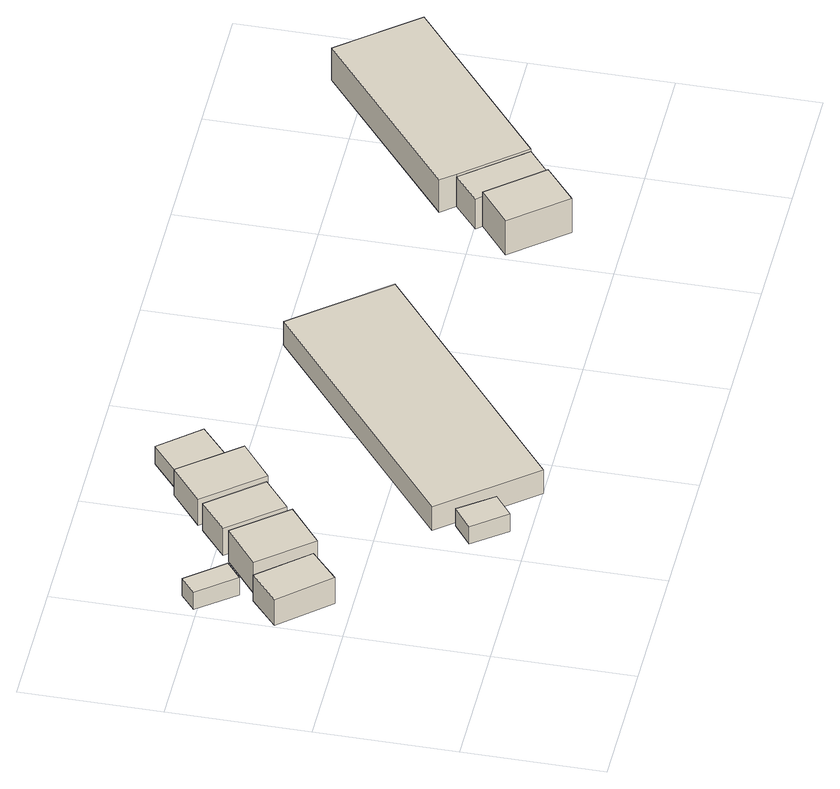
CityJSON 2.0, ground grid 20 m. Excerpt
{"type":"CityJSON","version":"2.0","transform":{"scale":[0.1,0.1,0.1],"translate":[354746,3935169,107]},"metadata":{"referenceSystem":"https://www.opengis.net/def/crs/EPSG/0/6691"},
"CityObjects":{
"building1":{"type":"Building","attributes":{"usage":"411","measuredHeight":4.8,"storeysAboveGround":2,"BuildingIDAttribute.prefecture":"14","BuildingIDAttribute.city":"14153","BuildingDetailAttribute.totalFloorArea":89.41,"BuildingDetailAttribute.buildingFootprintArea":44.7,"BuildingDetailAttribute.buildingStructureType":"601","BuildingDetailAttribute.buildingStructureOrgType":"1","BuildingDetailAttribute.orgUsage":"10","BuildingDetailAttribute.surveyYear":2015},"geometry":[{"type":"Solid","lod":"1","boundaries":[[[[0,1,2,3]],[[2,4,5,3]],[[1,6,4,2]],[[0,7,6,1]],[[3,5,7,0]],[[4,6,7,5]]]]}]},
"building2":{"type":"Building","attributes":{"BuildingIDAttribute.prefecture":"14","BuildingIDAttribute.city":"14153","BuildingDetailAttribute.surveyYear":2015},"geometry":[{"type":"Solid","lod":"1","boundaries":[[[[8,9,10,11,12]],[[11,13,14,12]],[[10,15,13,11]],[[9,16,15,10]],[[8,17,16,9]],[[12,14,17,8]],[[13,15,16,17,14]]]]}]},
"building3":{"type":"Building","attributes":{"usage":"411","measuredHeight":6.7,"storeysAboveGround":2,"BuildingIDAttribute.prefecture":"14","BuildingIDAttribute.city":"14153","BuildingDetailAttribute.totalFloorArea":116.07,"BuildingDetailAttribute.buildingFootprintArea":58.04,"BuildingDetailAttribute.buildingStructureType":"601","BuildingDetailAttribute.buildingStructureOrgType":"1","BuildingDetailAttribute.orgUsage":"10","BuildingDetailAttribute.surveyYear":2015},"geometry":[{"type":"Solid","lod":"1","boundaries":[[[[18,19,20,21]],[[20,22,23,21]],[[19,24,22,20]],[[18,25,24,19]],[[21,23,25,18]],[[22,24,25,23]]]]}]},
"building4":{"type":"Building","attributes":{"BuildingIDAttribute.prefecture":"14","BuildingIDAttribute.city":"14153","BuildingDetailAttribute.surveyYear":2015},"geometry":[{"type":"Solid","lod":"1","boundaries":[[[[26,27,28,29]],[[28,30,31,29]],[[27,32,30,28]],[[26,33,32,27]],[[29,31,33,26]],[[30,32,33,31]]]]}]},
"building5":{"type":"Building","attributes":{"usage":"411","measuredHeight":5.3,"storeysAboveGround":2,"BuildingIDAttribute.prefecture":"14","BuildingIDAttribute.city":"14153","BuildingDetailAttribute.totalFloorArea":93.28,"BuildingDetailAttribute.buildingFootprintArea":46.64,"BuildingDetailAttribute.buildingStructureType":"601","BuildingDetailAttribute.buildingStructureOrgType":"1","BuildingDetailAttribute.orgUsage":"10","BuildingDetailAttribute.surveyYear":2015},"geometry":[{"type":"Solid","lod":"1","boundaries":[[[[34,35,36,37]],[[36,38,39,37]],[[35,40,38,36]],[[34,41,40,35]],[[37,39,41,34]],[[38,40,41,39]]]]}]},
"building6":{"type":"Building","attributes":{"usage":"411","measuredHeight":5.1,"storeysAboveGround":2,"BuildingIDAttribute.prefecture":"14","BuildingIDAttribute.city":"14153","BuildingDetailAttribute.totalFloorArea":121.6,"BuildingDetailAttribute.buildingFootprintArea":60.8,"BuildingDetailAttribute.buildingStructureType":"601","BuildingDetailAttribute.buildingStructureOrgType":"1","BuildingDetailAttribute.orgUsage":"10","BuildingDetailAttribute.surveyYear":2015},"geometry":[{"type":"Solid","lod":"1","boundaries":[[[[42,43,44,45]],[[44,46,47,45]],[[43,48,46,44]],[[42,49,48,43]],[[45,47,49,42]],[[46,48,49,47]]]]}]},
"building7":{"type":"Building","attributes":{"usage":"411","measuredHeight":3.7,"storeysAboveGround":2,"BuildingIDAttribute.prefecture":"14","BuildingIDAttribute.city":"14153","BuildingDetailAttribute.totalFloorArea":71.89,"BuildingDetailAttribute.buildingFootprintArea":35.95,"BuildingDetailAttribute.buildingStructureType":"601","BuildingDetailAttribute.buildingStructureOrgType":"1","BuildingDetailAttribute.orgUsage":"10","BuildingDetailAttribute.surveyYear":2015},"geometry":[{"type":"Solid","lod":"1","boundaries":[[[[50,51,52,53]],[[52,54,55,53]],[[51,56,54,52]],[[50,57,56,51]],[[53,55,57,50]],[[54,56,57,55]]]]}]},
"building8":{"type":"Building","attributes":{"usage":"402","measuredHeight":5.1,"storeysAboveGround":1,"BuildingIDAttribute.prefecture":"14","BuildingIDAttribute.city":"14153","BuildingDetailAttribute.totalFloorArea":710.84,"BuildingDetailAttribute.buildingFootprintArea":710.84,"BuildingDetailAttribute.buildingStructureType":"610","BuildingDetailAttribute.buildingStructureOrgType":"2","BuildingDetailAttribute.orgUsage":"101","BuildingDetailAttribute.surveyYear":2015},"geometry":[{"type":"Solid","lod":"1","boundaries":[[[[58,59,60,61]],[[60,62,63,61]],[[59,64,62,60]],[[58,65,64,59]],[[61,63,65,58]],[[62,64,65,63]]]]}]},
"building9":{"type":"Building","attributes":{"usage":"402","measuredHeight":11.5,"storeysAboveGround":1,"BuildingIDAttribute.prefecture":"14","BuildingIDAttribute.city":"14153","BuildingDetailAttribute.totalFloorArea":66.01,"BuildingDetailAttribute.buildingFootprintArea":66.01,"BuildingDetailAttribute.buildingStructureType":"610","BuildingDetailAttribute.buildingStructureOrgType":"2","BuildingDetailAttribute.orgUsage":"101","BuildingDetailAttribute.surveyYear":2015},"geometry":[{"type":"Solid","lod":"1","boundaries":[[[[66,67,68,69]],[[68,70,71,69]],[[67,72,70,68]],[[66,73,72,67]],[[69,71,73,66]],[[70,72,73,71]]]]}]},
"building10":{"type":"Building","attributes":{"usage":"402","measuredHeight":11.2,"storeysAboveGround":1,"BuildingIDAttribute.prefecture":"14","BuildingIDAttribute.city":"14153","BuildingDetailAttribute.totalFloorArea":58.52,"BuildingDetailAttribute.buildingFootprintArea":58.52,"BuildingDetailAttribute.buildingStructureType":"610","BuildingDetailAttribute.buildingStructureOrgType":"2","BuildingDetailAttribute.orgUsage":"101","BuildingDetailAttribute.surveyYear":2015},"geometry":[{"type":"Solid","lod":"1","boundaries":[[[[74,75,76,77,78,79]],[[78,80,81,79]],[[77,82,80,78]],[[76,83,82,77]],[[75,84,83,76]],[[74,85,84,75]],[[79,81,85,74]],[[80,82,83,84,85,81]]]]}]},
"building11":{"type":"Building","attributes":{"usage":"402","measuredHeight":10.1,"storeysAboveGround":1,"BuildingIDAttribute.prefecture":"14","BuildingIDAttribute.city":"14153","BuildingDetailAttribute.totalFloorArea":420.45,"BuildingDetailAttribute.buildingFootprintArea":420.45,"BuildingDetailAttribute.buildingStructureType":"610","BuildingDetailAttribute.buildingStructureOrgType":"2","BuildingDetailAttribute.orgUsage":"101","BuildingDetailAttribute.surveyYear":2015},"geometry":[{"type":"Solid","lod":"1","boundaries":[[[[86,87,79,78,88]],[[78,89,90,88]],[[79,91,89,78]],[[87,92,91,79]],[[86,93,92,87]],[[88,90,93,86]],[[89,91,92,93,90]]]]}]}
},
"vertices":[
[108,263,1],[65,225,1],[4,294,1],[48,332,1],[4,294,46],[48,332,46],[65,225,46],[108,263,46],
[37,426,3],[62,395,3],[80,373,3],[54,352,3],[12,405,3],[54,352,33],[12,405,33],[80,373,33],[62,395,33],[37,426,33],
[178,306,3],[121,260,3],[61,334,3],[118,380,3],[61,334,57],[118,380,57],[121,260,57],[178,306,57],
[287,52,3],[255,27,3],[218,75,3],[251,100,3],[218,75,33],[251,100,33],[255,27,33],[287,52,33],
[232,352,5],[187,315,5],[126,389,5],[171,426,5],[126,389,52],[171,426,52],[187,315,52],[232,352,52],
[300,396,5],[246,353,5],[180,434,5],[234,478,5],[180,434,50],[234,478,50],[246,353,50],[300,396,50],
[337,459,7],[293,421,7],[245,478,7],[289,515,7],[245,478,38],[289,515,38],[293,421,38],[337,459,38],
[567,399,3],[672,270,3],[340,0,3],[235,129,3],[340,0,44],[235,129,44],[672,270,44],[567,399,44],
[918,114,7],[866,71,7],[803,148,7],[855,190,7],[803,148,66],[855,190,66],[866,71,66],[918,114,66],
[919,113,6],[918,114,6],[855,190,6],[848,198,6],[888,232,6],[959,146,6],[888,232,58],[959,146,58],[848,198,58],[855,190,58],[918,114,58],[919,113,58],
[1108,447,6],[1195,340,6],[872,252,6],[888,232,62],[872,252,62],[959,146,62],[1195,340,62],[1108,447,62]
]}
